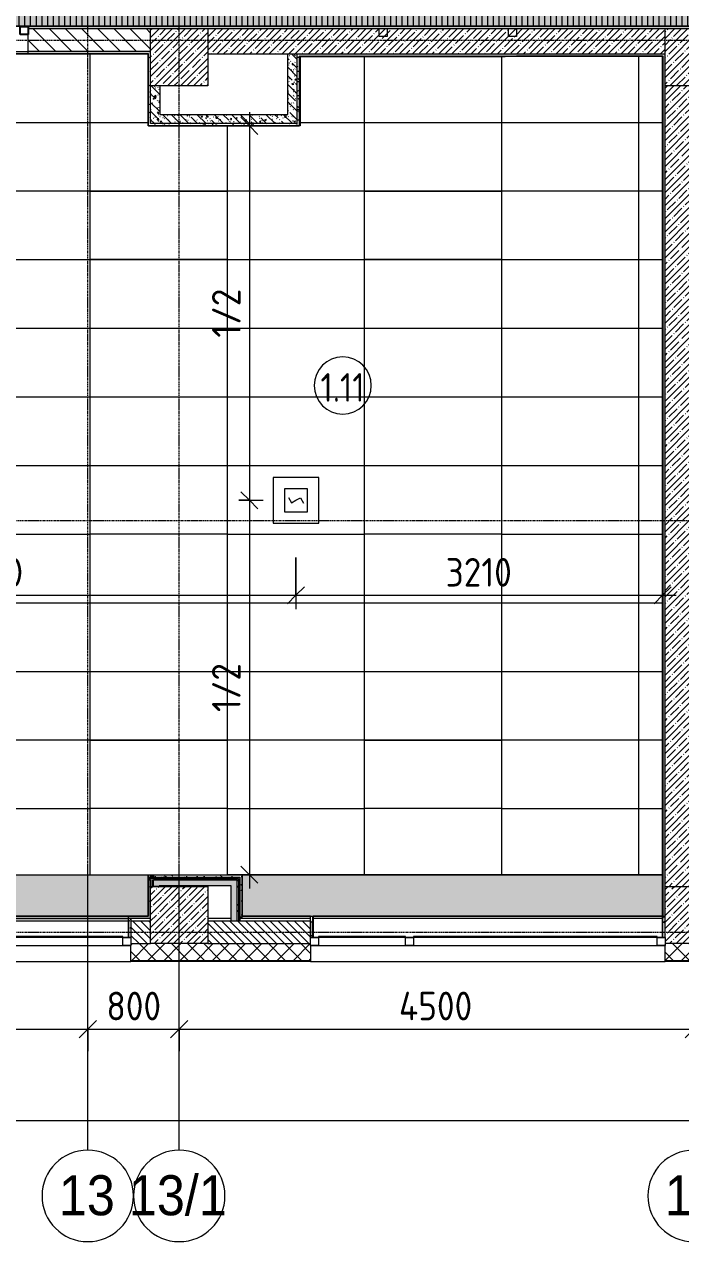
# Model space of a CAD drawing. Header units: millimetres. Extents: x 35928 to 232966, y -8553 to 29000.
# Drawn here: x 41805 to 47547, y -2706 to 7937 of the extents above; entities that cross this region are included whole.
import ezdxf

# ---------------------------------------------------------------- set-up
doc = ezdxf.new("R2010")
doc.units = ezdxf.units.MM
doc.linetypes.add('Осевая', pattern=[31.75, 6.35, -4.7625, 15.875, -4.7625])
for name, color, linetype, lineweight in [('A-ANNO-DIMS', 7, 'Continuous', 9), ('A-ANNO-DIMS-100', 7, 'Continuous', 9), ('A-ANNO-NOTE', 7, 'Continuous', 9), ('A-AREA-IDEN', 7, 'Continuous', 9), ('A-CLNG-PATT', 7, 'Continuous', 9), ('A-GLAZ', 7, 'Continuous', 9), ('A-GLAZ-1', 7, 'Continuous', 13), ('A-GLAZ-CWMG', 7, 'Continuous', 9), ('A-GLAZ-CWMG-1', 7, 'Continuous', 25), ('A-WALL', 7, 'Continuous', 9), ('I-WALL', 7, 'Continuous', 9), ('Q-SPCQ', 7, 'Continuous', 9), ('S-COLS', 7, 'Continuous', 9), ('Оси', 7, 'Continuous', 9), ('Оси-1', 7, 'Continuous', 20), ('Оси-2', 7, 'Осевая', 9)]:
    doc.layers.add(name, color=color, linetype=linetype, lineweight=lineweight)
for name, color, linetype, lineweight, true_color in [('A-CLNG-1', 7, 'Continuous', 9, 0xeaeaea), ('A-WALL-1', 7, 'Continuous', 9, 0x3c3c3c), ('A-WALL-2', 7, 'Continuous', 9, 0x535353), ('A-WALL-FNSH-1', 7, 'Continuous', 9, 0x3c3c3c), ('I-WALL-1', 7, 'Continuous', 9, 0x535353), ('Q-SPCQ-4', 1, 'Continuous', 9, 0xff0000), ('S-COLS-1', 9, 'Continuous', 9, 0x808080), ('S-COLS-2', 7, 'Continuous', 9, 0x3c3c3c)]:
    doc.layers.add(name, color=color, linetype=linetype, lineweight=lineweight, true_color=true_color)
doc.layers.add('A-CLNG-PATT-1', color=7, linetype='Continuous', lineweight=9, transparency=1)
doc.styles.add('Arial', font='arial.ttf', dxfattribs={"width": 0.9, "height": 350})
doc.styles.add('GOST Common', font='GOST_Common.ttf', dxfattribs={"width": 0.9, "height": 250})
doc.styles.add('ISOCPEUR', font='isocpeur.ttf', dxfattribs={"width": 0.9, "height": 250})
doc.dimstyles.new('ISO-2_5_0_9К_БОЛЬШОЙ', dxfattribs={"dimscale": 304.8, "dimtxt": 248.995294, "dimasz": 0.492126, "dimexe": 0.393701, "dimexo": 0.984252, "dimgap": 0, "dimtad": 1, "dimdec": 0, "dimrnd": 10, "dimzin": 0, "dimdsep": 46, "dimtxsty": 'ISOCPEUR', "dimblk1": 'OBLIQUE', "dimblk2": 'OBLIQUE', "dimsah": 1, "dimcen": 0.09, "dimdle": 0.393701, "dimazin": 0, "dimtfac": 1, "dimtdec": 4, "dimtix": 1, "dimtmove": 0, "dimatfit": 3, "dimfxl": 1, "dimtvp": 1, "dimtolj": 1, "dimtzin": 0, "dimarcsym": 2})
pattern_1 = [(45, (0, 0), (-57.02463, 57.02463), []), (45, (57.025, 0), (-57.02463, 57.02463), [100.806, -20.161, 3.353, -16.808])]
pattern_2 = [(135, (0, 0), (-75.43415, -75.43415), [106.68, -17.78, 3.556, -17.78]), (135, (0, 75.39), (-75.43415, -75.43415), []), (50, (0, 0), (127.52922, -11.15758), [13.335, -146.685]), (355, (0, 0), (-24.66966, 133.74002), [10.668, -117.348]), (100.451, (10.63, -0.93), (102.85973, 122.58178), [11.333, -124.663]), (46.184, (0, 35.56), (189.75516, -29.43036), [20.002, -220.027]), (96.636, (15.81, 33.1), (166.1822, 173.1996), [17, -186.995]), (351.184, (0, 35.56), (166.1839, 173.1976), [16.002, -176.022]), (21, (17.78, 26.67), (106.13027, -71.58603), [13.335, -146.685]), (326, (17.78, 26.67), (43.26188, 128.93175), [10.668, -117.348]), (71.451, (26.62, 20.7), (149.39198, 57.34505), [11.333, -124.663]), (37.5, (0, 0), (2.16223, 59.188357), [3.353, -112.573, 3.353, -115.773, -117.792]), (37.5, (0, 0), (2.16223, 59.188357), [-235.052, 3.353, -114.44]), (7.5, (0, 0), (46.77386, 70.12615), [3.353, -64.567, 3.353, -109.906, -44.894]), (7.5, (0, 0), (46.77386, 70.12615), [-181.178, 3.353, -41.542]), (327.5, (-39.65, 0), (94.91367, -4.010093), [3.353, -41.097, 3.353, -135.331, -184.023]), (327.5, (-39.65, 0), (94.91367, -4.010093), [-183.134, 3.353, -180.67]), (317.5, (-57.43, 0), (103.69057, 17.79882), [3.353, -54.432, 3.353, -88.748, -130.683]), (317.5, (-57.43, 0), (103.69057, 17.79882), [-149.885, 3.353, -127.33])]
pattern_3 = [(0, (0, 0), (121.92, 30.48), [10.058, -81.382, 10.058, -81.382, -487.68]), (0, (0, 0), (121.92, 30.48), [-182.88, 10.058, -172.822, 10.058, -81.382, -213.36]), (0, (0, 0), (121.92, 30.48), [-457.2, 10.058, -50.902, 10.058, -142.342]), (120, (45.72, 15.24), (-87.356454, 90.345817), [10.058, -81.382, 10.058, -81.382, -487.68]), (120, (45.72, 15.24), (-87.356454, 90.345817), [-182.88, 10.058, -172.822, 10.058, -81.382, -213.36]), (120, (45.72, 15.24), (-87.356454, 90.345817), [-457.2, 10.058, -50.902, 10.058, -142.342]), (240, (60.96, 76.2), (-34.563546, -120.825817), [10.058, -81.382, 10.058, -81.382, -487.68]), (240, (60.96, 76.2), (-34.563546, -120.825817), [-182.88, 10.058, -172.822, 10.058, -81.382, -213.36]), (240, (60.96, 76.2), (-34.563546, -120.825817), [-457.2, 10.058, -50.902, 10.058, -142.342])]
pattern_4 = [(45, (0, 0), (-106.066, 106.066), []), (135, (0, 0), (-106.066, -106.066), [])]

# ---------------------------------------------------------------- blocks, each defined once
blk = doc.blocks.new('BSC_Колонна _Прямоугольная - 500х500-V1-Сводный план потолков 1 этажа в осях 12-23')
at = {"layer": 'S-COLS-1'}
h = blk.add_hatch(dxfattribs=at)
h.set_pattern_fill('FP_3', color=256, style=0, pattern_type=2)
h.set_pattern_definition([(45, (-43160, -7650), (-57.02463, 57.02463), []), (45, (-43102.975, -7650), (-57.02463, 57.02463), [100.806, -20.161, 3.353, -16.808])])
h.paths.add_polyline_path([(-250, -250), (250, -250), (250, 250), (-250, 250)])
at = {"layer": 'S-COLS-2'}
for p, q in [((-250, 250), (250, 250)), ((-250, -250), (-250, 250)), ((250, 250), (250, -250)), ((250, -250), (-250, -250))]:
    blk.add_line(p, q, dxfattribs=at)
blk = doc.blocks.new('BSC_Колонна _Прямоугольная - 500х500-V2-Сводный план потолков 1 этажа в осях 12-23')
at = {"layer": 'S-COLS-1'}
h = blk.add_hatch(dxfattribs=at)
h.set_pattern_fill('FP_4', color=256, style=0, pattern_type=2)
h.set_pattern_definition([(45, (-47660, -7650), (-57.02463, 57.02463), []), (45, (-47602.975, -7650), (-57.02463, 57.02463), [100.806, -20.161, 3.353, -16.808])])
h.paths.add_polyline_path([(-250, -250), (250, -250), (250, 250), (-250, 250)])
at = {"layer": 'S-COLS-2'}
for p, q in [((-250, 250), (250, 250)), ((-250, -250), (-250, 250)), ((250, 250), (250, -250)), ((250, -250), (-250, -250))]:
    blk.add_line(p, q, dxfattribs=at)
blk = doc.blocks.new('BSC_Колонна _Прямоугольная - 500х500-V6-Сводный план потолков 1 этажа в осях 12-23')
at = {"layer": 'S-COLS-1'}
h = blk.add_hatch(dxfattribs=at)
h.set_pattern_fill('FP_8', color=256, style=0, pattern_type=2)
h.set_pattern_definition([(45, (-43160, -150), (-57.02463, 57.02463), []), (45, (-43102.975, -150), (-57.02463, 57.02463), [100.806, -20.161, 3.353, -16.808])])
h.paths.add_polyline_path([(-250, -250), (250, -250), (250, 250), (-250, 250), (-250, 98)])
at = {"layer": 'S-COLS-2'}
for p, q in [((-250, 250), (250, 250)), ((-250, -250), (-250, 250)), ((250, 250), (250, -250)), ((250, -250), (-250, -250))]:
    blk.add_line(p, q, dxfattribs=at)
blk = doc.blocks.new('BSC_Колонна _Прямоугольная - 500х500-V7-Сводный план потолков 1 этажа в осях 12-23')
at = {"layer": 'S-COLS-1'}
h = blk.add_hatch(dxfattribs=at)
h.set_pattern_fill('FP_9', color=256, style=0, pattern_type=2)
h.set_pattern_definition([(45, (-47660, -150), (-57.02463, 57.02463), []), (45, (-47602.975, -150), (-57.02463, 57.02463), [100.806, -20.161, 3.353, -16.808])])
h.paths.add_polyline_path([(-250, -250), (250, -250), (250, 250), (-250, 250), (-250, -198)])
at = {"layer": 'S-COLS-2'}
for p, q in [((-250, 250), (250, 250)), ((-250, -198), (-250, 250)), ((250, 250), (250, -250)), ((250, -250), (-250, -250))]:
    blk.add_line(p, q, dxfattribs=at)
blk = doc.blocks.new('120_Окно_СКБ_2Ст - 120_Окно_СКБ_2Ст 3100х2500 _мал_створка слева_-22446080-Сводный план потолков 1 этажа в осях 12-23')
at = {"layer": 'A-GLAZ'}
for p, q in [((1550, -57), (-1550, -57)), ((-1550, -127), (1550, -127))]:
    blk.add_line(p, q, dxfattribs=at)
at = {"layer": 'A-GLAZ-1'}
for p, q in [((-1550, -127), (-1550, -57)), ((-1550, -57), (-1480, -57)), ((-1480, -57), (-1480, -127)), ((650, -127), (650, -57)), ((650, -57), (720, -57)), ((720, -57), (720, -127)), ((1480, -127), (1480, -57)), ((1480, -57), (1550, -57)), ((1550, -57), (1550, -127)), ((-1480, -127), (-1550, -127)), ((-1480, -127), (-1480, -137)), ((-1480, -137), (650, -137)), ((-1430, -137), (-1430, -127)), ((600, -137), (600, -127)), ((720, -127), (650, -127)), ((650, -137), (650, -127)), ((720, -127), (720, -137)), ((720, -137), (1480, -137)), ((770, -137), (770, -127)), ((1430, -137), (1430, -127)), ((1550, -127), (1480, -127)), ((1480, -137), (1480, -127))]:
    blk.add_line(p, q, dxfattribs=at)
blk = doc.blocks.new('120_Окно_СКБ_2Ст - 120_Окно_СКБ_2Ст 2100х2500 _мал створка справа_-22445857-Сводный план потолков 1 этажа в осях 12-23')
at = {"layer": 'A-GLAZ'}
for p, q in [((1050, -57), (-1050, -57)), ((-1050, -127), (1050, -127))]:
    blk.add_line(p, q, dxfattribs=at)
at = {"layer": 'A-GLAZ-1'}
for p, q in [((-1050, -127), (-1050, -57)), ((-1050, -57), (-980, -57)), ((-980, -57), (-980, -127)), ((150, -127), (150, -57)), ((150, -57), (220, -57)), ((220, -57), (220, -127)), ((980, -127), (980, -57)), ((980, -57), (1050, -57)), ((1050, -57), (1050, -127)), ((-980, -127), (-1050, -127)), ((-980, -127), (-980, -137)), ((-980, -137), (150, -137)), ((-930, -137), (-930, -127)), ((100, -137), (100, -127)), ((220, -127), (150, -127)), ((150, -137), (150, -127)), ((220, -127), (220, -137)), ((220, -137), (980, -137)), ((270, -137), (270, -127)), ((930, -137), (930, -127)), ((1050, -127), (980, -127)), ((980, -137), (980, -127))]:
    blk.add_line(p, q, dxfattribs=at)
blk = doc.blocks.new('Извещатель потолочный - Монтируемые на перекрытии-30356282-Сводный план потолков 1 этажа в осях 12-23')
at = {"layer": 'Q-SPCQ'}
for p, q in [((-300, 300), (-300, -100)), ((100, 300), (-300, 300)), ((100, -100), (100, 300)), ((0, 200), (-200, 200)), ((-200, 200), (-200, 0)), ((-122, 139), (-75, 166)), ((-100, 100), (-122, 139)), ((0, 0), (0, 200)), ((-200, 0), (0, 0)), ((-125, 34), (-78, 61)), ((-78, 61), (-100, 100)), ((-300, -100), (100, -100))]:
    blk.add_line(p, q, dxfattribs=at)
blk = doc.blocks.new('Прямоугольный импост - 50 x 70 мм-31700031-Сводный план потолков 1 этажа в осях 12-23')
at = {"layer": 'A-GLAZ-CWMG-1'}
for p, q in [((0, 35), (-70, 35)), ((-70, 35), (-70, -35)), ((0, -35), (0, 35)), ((-70, -35), (0, -35))]:
    blk.add_line(p, q, dxfattribs=at)
blk = doc.blocks.new('120_Окно_СКБ_1Ст - 120_Окно_СКБ_1Ст 400х1200 EI30-24228621-Сводный план потолков 1 этажа в осях 12-23')
at = {"layer": 'A-GLAZ-1'}
for p, q in [((-600, 40), (-600, 110)), ((-600, 110), (-530, 110)), ((-530, 110), (-530, 40)), ((530, 40), (530, 110)), ((530, 110), (600, 110)), ((600, 110), (600, 40)), ((-530, 40), (-600, 40)), ((600, 40), (530, 40))]:
    blk.add_line(p, q, dxfattribs=at)
blk = doc.blocks.new('Ось сетки - D8-29747960-Сводный план потолков 1 этажа в осях 12-23')
at = {"layer": 'Оси-1'}
for start, end in [(360, 180), (180, 360)]:
    blk.add_arc((0, 0), 4, start, end, dxfattribs=at)
blk = doc.blocks.new('DIMBLOCK2-Сводный план потолков 1 этажа в осях 12-23')
at = {"layer": 'A-ANNO-DIMS-100'}
for p, q in [((38760, -1042), (38760, -728)), ((42360, -1042), (42360, -728)), ((38760, -848), (42360, -848)), ((38760, -848), (38760, -1042)), ((42360, -848), (42360, -1042))]:
    blk.add_line(p, q, dxfattribs=at)
at = {"layer": 'A-ANNO-DIMS-100', "lineweight": 20}
for p, q in [((38760, -848), (38685, -923)), ((38760, -848), (38835, -773)), ((42360, -848), (42285, -923)), ((42360, -848), (42435, -773))]:
    blk.add_line(p, q, dxfattribs=at)
at = {"layer": 'A-ANNO-DIMS-100', "color": 0, "insert": (40244, -521), "char_height": 250, "width": 758.48, "attachment_point": 1, "line_spacing_factor": 1.149209, "style": 'ISOCPEUR'}
blk.add_mtext('3600', dxfattribs=at)
blk = doc.blocks.new('_Oblique')
at = {"color": 0, "linetype": 'ByBlock', "lineweight": -2}
blk.add_line((-0.5, -0.5), (0.5, 0.5), dxfattribs=at)
blk = doc.blocks.new('DIMBLOCK3-Сводный план потолков 1 этажа в осях 12-23')
at = {"layer": 'A-ANNO-DIMS-100'}
for p, q in [((42360, -1042), (42360, -728)), ((43160, -1042), (43160, -728)), ((42360, -848), (43160, -848)), ((42360, -848), (42360, -1042)), ((43160, -848), (43160, -1042))]:
    blk.add_line(p, q, dxfattribs=at)
at = {"layer": 'A-ANNO-DIMS-100', "lineweight": 20}
for p, q in [((42360, -848), (42285, -923)), ((42360, -848), (42435, -773)), ((43160, -848), (43085, -923)), ((43160, -848), (43235, -773))]:
    blk.add_line(p, q, dxfattribs=at)
at = {"layer": 'A-ANNO-DIMS-100', "color": 0, "insert": (42523, -521), "char_height": 250, "width": 568.86, "attachment_point": 1, "line_spacing_factor": 1.149209, "style": 'ISOCPEUR'}
blk.add_mtext('800', dxfattribs=at)
blk = doc.blocks.new('DIMBLOCK4-Сводный план потолков 1 этажа в осях 12-23')
at = {"layer": 'A-ANNO-DIMS-100'}
for p, q in [((43160, -1042), (43160, -728)), ((47660, -1042), (47660, -728)), ((43160, -848), (47660, -848)), ((43160, -848), (43160, -1042)), ((47660, -848), (47660, -1042))]:
    blk.add_line(p, q, dxfattribs=at)
at = {"layer": 'A-ANNO-DIMS-100', "lineweight": 20}
for p, q in [((43160, -848), (43085, -923)), ((43160, -848), (43235, -773)), ((47660, -848), (47585, -923)), ((47660, -848), (47735, -773))]:
    blk.add_line(p, q, dxfattribs=at)
at = {"layer": 'A-ANNO-DIMS-100', "color": 0, "insert": (45082, -521), "char_height": 250, "width": 787.21, "attachment_point": 1, "line_spacing_factor": 1.149209, "style": 'ISOCPEUR'}
blk.add_mtext('4500', dxfattribs=at)
blk = doc.blocks.new('DIMBLOCK31-Сводный план потолков 1 этажа в осях 12-23')
at = {"layer": 'A-ANNO-DIMS-100'}
for p, q in [((38310, -1842), (38310, -1528)), ((84560, -1842), (84560, -1528)), ((38190, -1648), (84680, -1648)), ((38310, -1648), (38310, -1842)), ((84560, -1648), (84560, -1842))]:
    blk.add_line(p, q, dxfattribs=at)
at = {"layer": 'A-ANNO-DIMS-100', "lineweight": 20}
for p, q in [((38310, -1648), (38385, -1573)), ((84560, -1648), (84635, -1573)), ((38310, -1648), (38235, -1723)), ((84560, -1648), (84485, -1723))]:
    blk.add_line(p, q, dxfattribs=at)
at = {"layer": 'A-ANNO-DIMS-100', "color": 0, "insert": (61028, -1321), "char_height": 250, "width": 976.83, "attachment_point": 1, "line_spacing_factor": 1.149209, "style": 'ISOCPEUR'}
blk.add_mtext('46250', dxfattribs=at)
blk = doc.blocks.new('Марка_Помещения - Номер-25198446-Сводный план потолков 1 этажа в осях 12-23')
at = {"layer": 'A-AREA-IDEN'}
for start, end in [(360, 180), (180, 360)]:
    blk.add_arc((0, 0), 2.5, start, end, dxfattribs=at)
blk = doc.blocks.new('DIMBLOCK70-Сводный план потолков 1 этажа в осях 12-23')
at = {"layer": 'A-ANNO-DIMS-100'}
for p, q in [((44181, 3276), (44181, 2825)), ((44181, 2945), (44181, 3276)), ((38781, 2751), (38781, 3065)), ((38661, 2945), (44181, 2945)), ((38781, 2945), (38781, 2751))]:
    blk.add_line(p, q, dxfattribs=at)
at = {"layer": 'A-ANNO-DIMS-100', "lineweight": 20}
for p, q in [((38781, 2945), (38856, 3020)), ((44181, 2945), (44256, 3020)), ((38781, 2945), (38706, 2870)), ((44181, 2945), (44106, 2870))]:
    blk.add_line(p, q, dxfattribs=at)
at = {"layer": 'A-ANNO-DIMS-100', "color": 0, "insert": (41153, 3271), "char_height": 250, "width": 787.21, "attachment_point": 1, "line_spacing_factor": 1.149209, "style": 'ISOCPEUR'}
blk.add_mtext('5400', dxfattribs=at)
blk = doc.blocks.new('DIMBLOCK71-Сводный план потолков 1 этажа в осях 12-23')
at = {"layer": 'A-ANNO-DIMS-100'}
for p, q in [((44181, 3276), (44181, 2825)), ((44181, 2945), (44181, 3276)), ((47389, 2751), (47389, 3065)), ((44181, 2945), (47509, 2945)), ((47389, 2945), (47389, 2751))]:
    blk.add_line(p, q, dxfattribs=at)
at = {"layer": 'A-ANNO-DIMS-100', "lineweight": 20}
for p, q in [((44181, 2945), (44256, 3020)), ((47389, 2945), (47464, 3020)), ((44181, 2945), (44106, 2870)), ((47389, 2945), (47314, 2870))]:
    blk.add_line(p, q, dxfattribs=at)
at = {"layer": 'A-ANNO-DIMS-100', "color": 0, "insert": (45491, 3271), "char_height": 250, "width": 706.76, "attachment_point": 1, "line_spacing_factor": 1.149209, "style": 'ISOCPEUR'}
blk.add_mtext('3210', dxfattribs=at)
blk = doc.blocks.new('DIMBLOCK72-Сводный план потолков 1 этажа в осях 12-23')
at = {"layer": 'A-ANNO-DIMS-100'}
for p, q in [((43774, 7170), (43774, 3776)), ((43580, 7050), (43894, 7050)), ((43774, 7050), (43580, 7050)), ((43681, 3776), (43894, 3776)), ((43774, 3776), (43681, 3776))]:
    blk.add_line(p, q, dxfattribs=at)
at = {"layer": 'A-ANNO-DIMS-100', "lineweight": 20}
for p, q in [((43774, 7050), (43699, 7125)), ((43774, 7050), (43849, 6975)), ((43774, 3776), (43699, 3851)), ((43774, 3776), (43849, 3701))]:
    blk.add_line(p, q, dxfattribs=at)
at = {"layer": 'A-ANNO-DIMS-100', "color": 0, "insert": (43447, 5198), "char_height": 250, "width": 517.14, "attachment_point": 1, "rotation": 90, "line_spacing_factor": 1.149209, "style": 'ISOCPEUR'}
blk.add_mtext('1/2', dxfattribs=at)
blk = doc.blocks.new('DIMBLOCK73-Сводный план потолков 1 этажа в осях 12-23')
at = {"layer": 'A-ANNO-DIMS-100', "lineweight": 20}
for p, q in [((43774, 3776), (43699, 3851)), ((43774, 3776), (43849, 3701)), ((43774, 502), (43699, 577)), ((43774, 502), (43849, 427))]:
    blk.add_line(p, q, dxfattribs=at)
at = {"layer": 'A-ANNO-DIMS-100'}
for p, q in [((43681, 3776), (43894, 3776)), ((43774, 3776), (43681, 3776)), ((43774, 3776), (43774, 382)), ((43580, 502), (43894, 502)), ((43774, 502), (43580, 502))]:
    blk.add_line(p, q, dxfattribs=at)
at = {"layer": 'A-ANNO-DIMS-100', "color": 0, "insert": (43447, 1924), "char_height": 250, "width": 517.14, "attachment_point": 1, "rotation": 90, "line_spacing_factor": 1.149209, "style": 'ISOCPEUR'}
blk.add_mtext('1/2', dxfattribs=at)

msp = doc.modelspace()

# ---------------------------------------------------------------- hatches: boundary and pattern name
at = {"layer": 'A-CLNG-PATT'}
h = msp.add_hatch(dxfattribs=at)
h.set_pattern_fill('FP_68', color=256, style=0, pattern_type=2)
h.set_pattern_definition([(90, (54560, 11273.553), (50, -3e-15), [])])
h.paths.add_polyline_path([(75365.9, 7921), (75459, 7921), (75459, 10879), (61939, 10879), (61939, 11349), (61381, 11349), (61381, 10879), (51689, 10879), (51689, 11679), (45931, 11679), (45931, 10879), (42401, 10879), (42401, 10209), (38761, 10209), (38761, 7921), (68010, 7921), (68010, 7941), (68110, 7941), (68110, 7921), (68760, 7921), (68760, 7941), (68860, 7941), (68860, 7921), (74639.6, 7921)])
h.paths.add_polyline_path([(57610, 9400), (57615.8, 9447.9), (57632.9, 9492.9), (57660.3, 9532.6), (57696.4, 9564.6), (57739.1, 9587), (57785.9, 9598.5), (57834.1, 9598.5), (57880.9, 9587), (57923.6, 9564.6), (57959.7, 9532.6), (57987.1, 9492.9), (58004.2, 9447.9), (58010, 9400), (58004.2, 9352.1), (57987.1, 9307.1), (57959.7, 9267.4), (57923.6, 9235.4), (57880.9, 9213), (57834.1, 9201.5), (57785.9, 9201.5), (57739.1, 9213), (57696.4, 9235.4), (57660.3, 9267.4), (57632.9, 9307.1), (57615.8, 9352.1), (57613.6, 9370.1)])
h.paths.add_polyline_path([(57434.1, 9201.5), (57385.9, 9201.5), (57339.1, 9213), (57296.4, 9235.4), (57260.3, 9267.4), (57232.9, 9307.1), (57215.8, 9352.1), (57210, 9400), (57215.8, 9447.9), (57232.9, 9492.9), (57260.3, 9532.6), (57296.4, 9564.6), (57339.1, 9587), (57385.9, 9598.5), (57434.1, 9598.5), (57480.9, 9587), (57523.6, 9564.6), (57559.7, 9532.6), (57587.1, 9492.9), (57604.2, 9447.9), (57610, 9400), (57604.2, 9352.1), (57587.1, 9307.1), (57559.7, 9267.4), (57523.6, 9235.4), (57480.9, 9213)])
h = msp.add_hatch(dxfattribs=at)
h.set_pattern_fill('FP_67', color=256, style=0, pattern_type=2)
h.set_pattern_definition([(180, (39981, 8879.5), (-7e-14, -600), []), (270, (39981, 8879.5), (1200, 7e-14), [])])
h.paths.add_polyline_path([(47389, 501), (47389, 7659), (46011, 7659), (46011, 7652), (44218, 7652), (44218, 7050), (42889, 7049), (42889, 7679), (39061, 7679), (39061, 7379), (38781, 7379), (38781, 800), (39060, 800), (39060, 501), (47041.6, 501)])
h.paths.add_polyline_path([(44780.5, 1079.8), (44780.5, 1679.8), (45980.5, 1679.8), (45980.5, 1079.8)])
h.paths.add_polyline_path([(42380.5, 1079.8), (42380.5, 1679.8), (43580.5, 1679.8), (43580.5, 1079.8)])
h.paths.add_polyline_path([(41180.5, 1079.8), (39980.5, 1079.8), (39980.5, 1679.8), (41180.5, 1679.8)])
h.paths.add_polyline_path([(44780.5, 3479.8), (44780.5, 4079.8), (45980.5, 4079.8), (45980.5, 3479.8)])
h.paths.add_polyline_path([(43580.5, 3479.8), (42380.5, 3479.8), (42380.5, 4079.8), (43580.5, 4079.8)])
h.paths.add_polyline_path([(41180.5, 3479.8), (39980.5, 3479.8), (39980.5, 4079.8), (41180.5, 4079.8)])
h.paths.add_polyline_path([(44780.5, 5879.8), (44780.5, 6479.8), (45980.5, 6479.8), (45980.5, 5879.8)])
h.paths.add_polyline_path([(43580.5, 5879.8), (42380.5, 5879.8), (42380.5, 6479.8), (43580.5, 6479.8), (43580.5, 6284.1)])
h.paths.add_polyline_path([(39980.5, 5879.8), (39980.5, 6479.8), (41180.5, 6479.8), (41180.5, 5879.8)])
at = {"layer": 'A-CLNG-PATT-1'}
h = msp.add_hatch(color=256, dxfattribs=at)
h.paths.add_polyline_path([(75365.9, 7921), (75459, 7921), (75459, 10879), (61939, 10879), (61939, 11349), (61381, 11349), (61381, 10879), (51689, 10879), (51689, 11679), (45931, 11679), (45931, 10879), (42401, 10879), (42401, 10209), (38761, 10209), (38761, 7921), (68010, 7921), (68010, 7941), (68110, 7941), (68110, 7921), (68760, 7921), (68760, 7941), (68860, 7941), (68860, 7921), (74639.6, 7921)])
h.paths.add_polyline_path([(57610, 9400), (57615.8, 9447.9), (57632.9, 9492.9), (57660.3, 9532.6), (57696.4, 9564.6), (57739.1, 9587), (57785.9, 9598.5), (57834.1, 9598.5), (57880.9, 9587), (57923.6, 9564.6), (57959.7, 9532.6), (57987.1, 9492.9), (58004.2, 9447.9), (58010, 9400), (58004.2, 9352.1), (57987.1, 9307.1), (57959.7, 9267.4), (57923.6, 9235.4), (57880.9, 9213), (57834.1, 9201.5), (57785.9, 9201.5), (57739.1, 9213), (57696.4, 9235.4), (57660.3, 9267.4), (57632.9, 9307.1), (57615.8, 9352.1), (57613.6, 9370.1)])
h.paths.add_polyline_path([(57434.1, 9201.5), (57385.9, 9201.5), (57339.1, 9213), (57296.4, 9235.4), (57260.3, 9267.4), (57232.9, 9307.1), (57215.8, 9352.1), (57210, 9400), (57215.8, 9447.9), (57232.9, 9492.9), (57260.3, 9532.6), (57296.4, 9564.6), (57339.1, 9587), (57385.9, 9598.5), (57434.1, 9598.5), (57480.9, 9587), (57523.6, 9564.6), (57559.7, 9532.6), (57587.1, 9492.9), (57604.2, 9447.9), (57610, 9400), (57604.2, 9352.1), (57587.1, 9307.1), (57559.7, 9267.4), (57523.6, 9235.4), (57480.9, 9213)])
h = msp.add_hatch(color=256, dxfattribs=at)
h.paths.add_polyline_path([(47041.6, 141), (47389, 141), (47388.5, 502), (43711, 501), (43711, 141), (44136.6, 141)])
h.paths.add_polyline_path([(39061, 141), (42889, 141), (42889, 501), (39061, 501)])
at = {"layer": 'A-WALL'}
h = msp.add_hatch(dxfattribs=at)
h.set_pattern_fill('FP_21', color=256, style=0, pattern_type=2)
h.set_pattern_definition([(135, (0, 0), (-35.35534, -35.35534), [])])
h.paths.add_polyline_path([(43410.3, -100), (44310, -100), (44310, 100), (43410, 100), (43410, -100)])
h.paths.add_polyline_path([(42737.5, -100), (42910, -100), (42910, 100), (42737.5, 100), (42737.5, -48)])
h.paths.add_polyline_path([(39940, -100), (40637.5, -100), (40637.5, 100), (39940, 100), (39940, -48)])
h = msp.add_hatch(dxfattribs=at)
h.set_pattern_fill('FP_17', color=256, style=0, pattern_type=2)
h.set_pattern_definition([(45, (0, 0), (-70.71068, 70.71068), []), (135, (0, 0), (-70.71068, -70.71068), [])])
h.paths.add_polyline_path([(75700, -250), (75700, -100), (73980, -100), (73980, -250), (74639.6, -250)])
h.paths.add_polyline_path([(71560, -250), (72280, -250), (72280, -100), (71560, -100), (71560, -216.4)])
h.paths.add_polyline_path([(70660, -250), (70660, -100), (67060, -100), (67060, -250), (70282, -250)])
h.paths.add_polyline_path([(66160, -250), (66160, -100), (65160, -100), (65160, -250), (65924.5, -250)])
h.paths.add_polyline_path([(64260, -250), (64260, -100), (63710, -100), (63710, -250)])
h.paths.add_polyline_path([(61610, -250), (61610, -100), (60910, -100), (60910, -250), (61566.9, -250)])
h.paths.add_polyline_path([(60010, -250), (60010, -100), (59260, -100), (59260, -250)])
h.paths.add_polyline_path([(57160, -250), (57160, -100), (56410, -100), (56410, -250)])
h.paths.add_polyline_path([(52851.7, -250), (53310, -250), (53310, -100), (51871.5, -100), (51871.5, -250)])
h.paths.add_polyline_path([(49771.5, -250), (49771.5, -100), (49060, -100), (49060, -250)])
h.paths.add_polyline_path([(47410, -250), (48160, -250), (48160, -100), (47410, -100), (47410, -216.4)])
h.paths.add_polyline_path([(44136.6, -250), (44310, -250), (44310, -100), (42737.5, -100), (42737.5, -250)])
h.paths.add_polyline_path([(39940, -250), (40637.5, -250), (40637.5, -100), (39940, -100), (39940, -118)])
h.paths.add_polyline_path([(39040, -250), (39040, -100), (38667.7, -100), (38667.7, -250)])
at = {"layer": 'I-WALL'}
h = msp.add_hatch(dxfattribs=at)
h.set_pattern_fill('FP_58', color=256, style=0, pattern_type=2)
h.set_pattern_definition(pattern_3)
h.paths.add_polyline_path([(75460, 7900), (75459, 7920), (73730, 7920), (73730, 7900), (75365.9, 7900)])
h.paths.add_polyline_path([(72280, 7900), (72280, 7920), (71660, 7920), (71660, 7900), (71734.6, 7900)])
h.paths.add_polyline_path([(70710, 7900), (70710, 7920), (69360, 7920), (69360, 7900), (70282, 7900)])
h.paths.add_polyline_path([(68260, 7900), (68260, 7920), (66860, 7920), (66860, 7900), (67377, 7900)])
h.paths.add_polyline_path([(65910, 7900), (65910, 7920), (60610, 7920), (60610, 7900), (65410, 7900)])
h.paths.add_polyline_path([(58110, 7900), (58110, 7920), (50710, 7920), (50710, 7900), (57209.3, 7900)])
h.paths.add_polyline_path([(48210, 7900), (48210, 7920), (41840, 7920), (41840, 7900), (47910, 7900)])
h.paths.add_polyline_path([(39052.7, 7900), (39340, 7900), (39340, 7920), (38760, 7920), (38760, 7900), (39040, 7900)])
h = msp.add_hatch(dxfattribs=at)
h.set_pattern_fill('FP_20', color=256, style=0, pattern_type=2)
h.set_pattern_definition([(135, (0, 0), (-70.71068, -70.71068), [])])
h.paths.add_polyline_path([(42684, 7700), (42910, 7700), (42910, 7900), (41840, 7900), (41840, 7700)])
h.paths.add_polyline_path([(39340, 7700), (39340, 7900), (39040, 7900), (39040, 7700), (39052.7, 7700)])
h = msp.add_hatch(dxfattribs=at)
h.set_pattern_fill('FP_1', color=256, style=0, pattern_type=2)
h.set_pattern_definition(pattern_1)
h.paths.add_polyline_path([(47410, 7680), (47410, 7900), (43410, 7900), (43410, 7680), (47041.6, 7680)])
h = msp.add_hatch(dxfattribs=at)
h.set_pattern_fill('FP_58', color=256, style=0, pattern_type=2)
h.set_pattern_definition(pattern_3)
h.paths.add_polyline_path([(41840, 7680), (42910, 7680), (42910, 7700), (41840, 7700)])
h.paths.add_polyline_path([(39060, 7680), (39340, 7680), (39340, 7700), (39060, 7700)])
h = msp.add_hatch(dxfattribs=at)
h.set_pattern_fill('FP_58', color=256, style=0, pattern_type=2)
h.set_pattern_definition(pattern_3)
h.paths.add_polyline_path([(42890, 7050), (42910, 7050), (42910, 7680), (42890, 7680), (42890, 7400)])
h = msp.add_hatch(dxfattribs=at)
h.set_pattern_fill('FP_22', color=256, style=0, pattern_type=2)
h.set_pattern_definition(pattern_2)
h.paths.add_polyline_path([(44190, 7150), (44190, 7680), (44110, 7680), (44110, 7150), (44136.6, 7150)])
h = msp.add_hatch(dxfattribs=at)
h.set_pattern_fill('FP_58', color=256, style=0, pattern_type=2)
h.set_pattern_definition(pattern_3)
h.paths.add_polyline_path([(44190, 7070), (44210, 7070), (44210, 7680), (44190, 7680)])
h = msp.add_hatch(dxfattribs=at)
h.set_pattern_fill('FP_58', color=256, style=0, pattern_type=2)
h.set_pattern_definition(pattern_3)
h.paths.add_polyline_path([(47390, 7660), (47410, 7660), (47410, 7680), (44210, 7680), (44210, 7660), (47389, 7660)])
h = msp.add_hatch(dxfattribs=at)
h.set_pattern_fill('FP_58', color=256, style=0, pattern_type=2)
h.set_pattern_definition(pattern_3)
h.paths.add_polyline_path([(47390, 130), (47410, 130), (47410, 7660), (47390, 7660), (47390, 141)])
h = msp.add_hatch(dxfattribs=at)
h.set_pattern_fill('FP_22', color=256, style=0, pattern_type=2)
h.set_pattern_definition(pattern_2)
h.paths.add_polyline_path([(42910, 7070), (42990, 7070), (42990, 7400), (42910, 7400)])
h = msp.add_hatch(dxfattribs=at)
h.set_pattern_fill('FP_1', color=256, style=0, pattern_type=2)
h.set_pattern_definition(pattern_1)
h.paths.add_polyline_path([(47410, 400), (47630, 400), (47630, 7400), (47410, 7400), (47410, 712.2)])
h = msp.add_hatch(dxfattribs=at)
h.set_pattern_fill('FP_22', color=256, style=0, pattern_type=2)
h.set_pattern_definition(pattern_2)
h.paths.add_polyline_path([(44136.6, 7070), (44190, 7070), (44190, 7150), (42990, 7150), (42990, 7070)])
h = msp.add_hatch(dxfattribs=at)
h.set_pattern_fill('FP_58', color=256, style=0, pattern_type=2)
h.set_pattern_definition(pattern_3)
h.paths.add_polyline_path([(44210, 7050), (44210, 7070), (42910, 7070), (42910, 7050), (44136.6, 7050)])
h = msp.add_hatch(dxfattribs=at)
h.set_pattern_fill('FP_58', color=256, style=0, pattern_type=2)
h.set_pattern_definition(pattern_3)
h.paths.add_polyline_path([(42890, 481), (42910, 481), (42910, 501), (42890, 501)])
h.paths.add_polyline_path([(43690, 481), (43690, 501), (42935, 501), (42935, 481), (43410.3, 481)])
h = msp.add_hatch(dxfattribs=at)
h.set_pattern_fill('FP_66', color=256, style=0, pattern_type=2)
h.set_pattern_definition(pattern_4)
h.paths.add_polyline_path([(43690, 468.5), (43690, 481), (42890, 481), (42890, 468.5), (43677.5, 468.5)])
h = msp.add_hatch(dxfattribs=at)
h.set_pattern_fill('FP_66', color=256, style=0, pattern_type=2)
h.set_pattern_definition(pattern_4)
h.paths.add_polyline_path([(43410.3, 456), (43677.5, 456), (43677.5, 468.5), (42890, 468.5), (42890, 456), (42935, 456)])
h = msp.add_hatch(dxfattribs=at)
h.set_pattern_fill('FP_58', color=256, style=0, pattern_type=2)
h.set_pattern_definition(pattern_3)
h.paths.add_polyline_path([(42890, 140), (42910, 140), (42910, 456), (42890, 456), (42890, 141)])
h = msp.add_hatch(dxfattribs=at)
h.set_pattern_fill('FP_66', color=256, style=0, pattern_type=2)
h.set_pattern_definition(pattern_4)
h.paths.add_polyline_path([(42922.5, 400), (42922.5, 456), (42910, 456), (42910, 400)])
h.paths.add_polyline_path([(42922.5, 481), (42922.5, 501), (42910, 501), (42910, 481)])
h = msp.add_hatch(dxfattribs=at)
h.set_pattern_fill('FP_66', color=256, style=0, pattern_type=2)
h.set_pattern_definition(pattern_4)
h.paths.add_polyline_path([(42922.5, 400), (42935, 400), (42935, 456), (42922.5, 456), (42922.5, 406)])
h.paths.add_polyline_path([(42935, 481), (42935, 501), (42922.5, 501), (42922.5, 481)])
for points in [[(43665, 406), (43665, 456), (42935, 456), (42935, 406), (43615, 406)], [(42985, 400), (42985, 406), (42935, 406), (42935, 400)], [(43665, 100), (43665, 406), (43615, 406), (43615, 100)]]:
    msp.add_hatch(color=256, dxfattribs=at).paths.add_polyline_path(points)
h = msp.add_hatch(dxfattribs=at)
h.set_pattern_fill('FP_66', color=256, style=0, pattern_type=2)
h.set_pattern_definition(pattern_4)
h.paths.add_polyline_path([(43677.5, 100), (43677.5, 456), (43665, 456), (43665, 100)])
h = msp.add_hatch(dxfattribs=at)
h.set_pattern_fill('FP_66', color=256, style=0, pattern_type=2)
h.set_pattern_definition(pattern_4)
h.paths.add_polyline_path([(43690, 100), (43690, 468.5), (43677.5, 468.5), (43677.5, 100)])
h = msp.add_hatch(dxfattribs=at)
h.set_pattern_fill('FP_58', color=256, style=0, pattern_type=2)
h.set_pattern_definition(pattern_3)
h.paths.add_polyline_path([(43690, 130), (43710, 130), (43710, 501), (43690, 501), (43690, 481)])
h = msp.add_hatch(dxfattribs=at)
h.set_pattern_fill('FP_58', color=256, style=0, pattern_type=2)
h.set_pattern_definition(pattern_3)
h.paths.add_polyline_path([(42910, 120), (42910, 140), (42717.5, 140), (42717.5, 120)])
h.paths.add_polyline_path([(40560, 120), (40560, 140), (39940, 140), (39940, 120)])
h.paths.add_polyline_path([(39052.7, 120), (39061, 120), (39060, 140), (39040, 140), (39040, 120)])
h = msp.add_hatch(dxfattribs=at)
h.set_pattern_fill('FP_58', color=256, style=0, pattern_type=2)
h.set_pattern_definition(pattern_3)
h.paths.add_polyline_path([(42737.5, -48), (42737.5, 120), (42717.5, 120), (42717.5, -48)])
h = msp.add_hatch(dxfattribs=at)
h.set_pattern_fill('FP_58', color=256, style=0, pattern_type=2)
h.set_pattern_definition(pattern_3)
h.paths.add_polyline_path([(44330, -48), (44330, 140), (44310, 140), (44310, -48)])
h = msp.add_hatch(dxfattribs=at)
h.set_pattern_fill('FP_58', color=256, style=0, pattern_type=2)
h.set_pattern_definition(pattern_3)
h.paths.add_polyline_path([(47390, -48), (47410, -48), (47410, 140), (47390, 140)])

# ---------------------------------------------------------------- linework, layer by layer
at = {"layer": 'A-ANNO-NOTE'}
for p, q in [((42380.6, 5879.6), (42380.6, 6479.6)), ((42380.6, 6479.6), (43580.6, 6479.6)), ((43580.6, 6479.6), (43580.6, 5879.6)), ((44780.6, 5879.6), (44780.6, 6479.6)), ((44780.6, 6479.6), (45980.6, 6479.6)), ((45980.6, 6479.6), (45980.6, 5879.6)), ((43580.6, 5879.6), (42380.6, 5879.6)), ((45980.6, 5879.6), (44780.6, 5879.6)), ((42380.6, 3479.6), (42380.6, 4079.6)), ((42380.6, 4079.6), (43580.6, 4079.6)), ((43580.6, 4079.6), (43580.6, 3479.6)), ((44780.6, 3479.6), (44780.6, 4079.6)), ((44780.6, 4079.6), (45980.6, 4079.6)), ((45980.6, 4079.6), (45980.6, 3479.6)), ((43580.6, 3479.6), (42380.6, 3479.6)), ((45980.6, 3479.6), (44780.6, 3479.6)), ((42380.6, 1079.6), (42380.6, 1679.6)), ((42380.6, 1679.6), (43580.6, 1679.6)), ((43580.6, 1679.6), (43580.6, 1079.6)), ((44780.6, 1079.6), (44780.6, 1679.6)), ((44780.6, 1679.6), (45980.6, 1679.6)), ((45980.6, 1679.6), (45980.6, 1079.6)), ((43580.6, 1079.6), (42380.6, 1079.6)), ((45980.6, 1079.6), (44780.6, 1079.6))]:
    msp.add_line(p, q, dxfattribs=at)
at = {"layer": 'A-CLNG-1'}
for p, q in [((38761, 7921), (65280, 7921)), ((42889, 7679), (39061, 7679)), ((47389, 141), (47389, 7659)), ((44211, 7049), (42889, 7049)), ((42380.5, 5879.8), (42380.5, 6479.8)), ((42380.5, 6479.8), (43580.5, 6479.8)), ((43580.5, 6479.8), (43580.5, 5879.8)), ((44780.5, 5879.8), (44780.5, 6479.8)), ((44780.5, 6479.8), (45980.5, 6479.8)), ((45980.5, 6479.8), (45980.5, 5879.8)), ((43580.5, 5879.8), (42380.5, 5879.8)), ((45980.5, 5879.8), (44780.5, 5879.8)), ((42380.5, 3479.8), (42380.5, 4079.8)), ((42380.5, 4079.8), (43580.5, 4079.8)), ((43580.5, 4079.8), (43580.5, 3479.8)), ((44780.5, 3479.8), (44780.5, 4079.8)), ((44780.5, 4079.8), (45980.5, 4079.8)), ((45980.5, 4079.8), (45980.5, 3479.8)), ((43580.5, 3479.8), (42380.5, 3479.8)), ((45980.5, 3479.8), (44780.5, 3479.8)), ((42380.5, 1079.8), (42380.5, 1679.8)), ((42380.5, 1679.8), (43580.5, 1679.8)), ((43580.5, 1679.8), (43580.5, 1079.8)), ((44780.5, 1079.8), (44780.5, 1679.8)), ((44780.5, 1679.8), (45980.5, 1679.8)), ((45980.5, 1679.8), (45980.5, 1079.8)), ((43580.5, 1079.8), (42380.5, 1079.8)), ((45980.5, 1079.8), (44780.5, 1079.8)), ((39060, 501), (42890, 501)), ((43710, 501), (47389, 501)), ((47387.8, 502), (43711, 502)), ((44310, 141), (47389, 141)), ((47389, 140), (44331, 140)), ((44331, 140), (44331, -48)), ((47389, -48), (47389, 140)), ((40657.5, 100), (42717.2, 100)), ((42715.7, -48), (42715.7, 100)), ((42717.2, -48), (42717.2, 100))]:
    msp.add_line(p, q, dxfattribs=at)
at = {"layer": 'A-WALL'}
for p, q in [((42889, 7680), (42889, 7679)), ((42890, 7050), (42890, 7680)), ((46011, 7660), (47390, 7660)), ((46011, 7659), (46011, 7660)), ((47389, 7660), (47389, 7659)), ((47390, 7660), (47390, 130)), ((42890, 481), (43690, 481)), ((42890, 468.5), (43677.5, 468.5)), ((42890, 456), (42910, 456)), ((42890, 434.4), (42890, 140)), ((42910, 501), (42910, 481)), ((42910, 400), (42910, 456)), ((42922.5, 501), (42922.5, 481)), ((42922.5, 400), (42922.5, 456)), ((42935, 501), (42935, 481)), ((42935, 456), (43665, 456)), ((42935, 400), (42935, 456)), ((43665, 456), (43665, 100)), ((43677.5, 468.5), (43677.5, 100)), ((42737.5, -100), (42910, -100)), ((43410.3, -100), (44310, -100)), ((44310, -250), (42737.5, -250)), ((44310, -253), (42737.5, -253)), ((48160, -250), (47410, -250)), ((48160, -253), (47410, -253))]:
    msp.add_line(p, q, dxfattribs=at)
at = {"layer": 'A-WALL-1'}
for p, q in [((41840, 7680), (41840, 7920)), ((41840, 7900), (42910, 7900)), ((43410, 7900), (47410, 7900)), ((42910, 7700), (41840, 7700)), ((42890, 7680), (42889, 7680)), ((43410, 7680), (47410, 7680)), ((44110, 7150), (44110, 7680)), ((44190, 7680), (44190, 7070)), ((44210, 7660), (44210, 7050)), ((42910, 7070), (42910, 7400)), ((42990, 7400), (42990, 7150)), ((47410, 400), (47410, 7400)), ((42990, 7150), (44110, 7150)), ((44190, 7070), (42910, 7070)), ((44218, 7050), (44210, 7050)), ((42890, 501), (43710, 501)), ((43690, 481), (43690, 100)), ((43615, 406), (42985, 406)), ((42985, 406), (42985, 400)), ((43615, 100), (43615, 406)), ((42717.5, 140), (42737.5, 140)), ((42717.5, 120), (42717.5, 140)), ((42910, 120), (42717.5, 120)), ((42717.5, 100), (42717.5, 120)), ((42717.5, 120), (42737.5, 120)), ((42737.5, 120), (42737.5, -48)), ((43710, 130), (43690, 130)), ((43710, 140), (43710, 130)), ((44310, -48), (44310, 140)), ((44310, 140), (44330, 140)), ((44330, 140), (44330, -48)), ((47390, -48), (47390, 140)), ((47390, 140), (47410, 140)), ((47410, 130), (47390, 130)), ((42737.5, 100), (42910, 100)), ((43410.3, 100), (44310, 100)), ((44310, 100), (44310, -48)), ((42737.5, -250), (42737.5, -118)), ((44310, -118), (44310, -250)), ((47410, -250), (47410, -118))]:
    msp.add_line(p, q, dxfattribs=at)
at = {"layer": 'A-WALL-2'}
for p, q in [((40637.5, -258), (42737.5, -258)), ((44310, -258), (47410, -258))]:
    msp.add_line(p, q, dxfattribs=at)
at = {"layer": 'A-WALL-FNSH-1'}
for p, q in [((65910, 7920), (39340, 7920)), ((41840, 7680), (42889, 7680)), ((41840, 7679), (41840, 7680)), ((42889, 7049), (42889, 7679)), ((44210, 7660), (46011, 7660)), ((44218, 7652), (44218, 7049)), ((46011, 7652), (44218, 7652)), ((46011, 7659), (46011, 7652)), ((47389, 7659), (46110, 7659)), ((42890, 7050), (44210, 7050)), ((44218, 7049), (44211, 7049)), ((42889, 141), (42889, 502)), ((42889, 502), (43711, 502)), ((42890, 501), (42890, 434.4)), ((43710, 140), (43710, 501)), ((43711, 502), (43711, 141)), ((42737.5, 140), (42737.5, 141)), ((42737.5, 141), (42889, 141)), ((42890, 140), (42737.5, 140)), ((44310, 140), (43710, 140)), ((43711, 141), (44310, 141)), ((44310, 141), (44310, 140)), ((44330, -48), (44330, 140)), ((44330, 140), (44331, 140)), ((44331, 140), (44331, -48)), ((47390, 141), (47389, 141)), ((47389, 140), (47390, 140)), ((42716.5, -48), (42716.5, 100)), ((42716.5, 100), (42717.5, 100)), ((42717.5, 100), (42717.5, -48)), ((42737.5, -258), (42737.5, -250)), ((44310, -258), (42737.5, -258)), ((44310, -250), (44310, -258)), ((47410, -258), (47410, -250)), ((48160, -258), (47410, -258))]:
    msp.add_line(p, q, dxfattribs=at)
at = {"layer": 'I-WALL-1'}
for p, q in [((44910, 7920), (44910, 7921)), ((46110, 7921), (46110, 7920)), ((39340, 7700), (41840, 7700)), ((39340, 7680), (41840, 7680)), ((46011, 7659), (46110, 7659)), ((46110, 7660), (46110, 7659)), ((42717.5, 120), (40560, 120)), ((40560, 120), (42717.5, 120)), ((42737.5, 141), (40637.5, 141)), ((40637.5, 140), (42717.5, 140)), ((43615, 120), (43410.3, 120)), ((44310, 120), (43690, 120)), ((44331, 140), (47389, 140)), ((47389, 120), (44331, 120))]:
    msp.add_line(p, q, dxfattribs=at)
at = {"layer": 'Оси'}
for p, q in [((42360, -1906.3), (42360, 593.7)), ((43160, -1906.3), (43160, 593.7))]:
    msp.add_line(p, q, dxfattribs=at)
at = {"layer": 'Оси-2'}
for p, q in [((42360, 593.7), (42360, 24898.1)), ((43160, 593.7), (43160, 24898.1)), ((39228, 7800), (82300, 7800)), ((39228, 3600), (82300, 3600)), ((39228, 0), (82300, 0))]:
    msp.add_line(p, q, dxfattribs=at)

# ---------------------------------------------------------------- block references
at = {"layer": 'A-AREA-IDEN', "xscale": 99.99999999999993, "yscale": 99.99999999999993, "zscale": 99.99999999999993}
msp.add_blockref('Марка_Помещения - Номер-25198446-Сводный план потолков 1 этажа в осях 12-23', (44590.6, 4779.3), dxfattribs=at)
at = {"layer": 'A-GLAZ'}
msp.add_blockref('120_Окно_СКБ_1Ст - 120_Окно_СКБ_1Ст 400х1200 EI30-24228621-Сводный план потолков 1 этажа в осях 12-23', (45510, 7790), dxfattribs=at)
at = {"layer": 'A-GLAZ', "rotation": 180}
for name, p in [('120_Окно_СКБ_2Ст - 120_Окно_СКБ_2Ст 2100х2500 _мал створка справа_-22445857-Сводный план потолков 1 этажа в осях 12-23', (41687.5, -175)), ('120_Окно_СКБ_2Ст - 120_Окно_СКБ_2Ст 3100х2500 _мал_створка слева_-22446080-Сводный план потолков 1 этажа в осях 12-23', (45860, -175))]:
    msp.add_blockref(name, p, dxfattribs=at)
at = {"layer": 'A-GLAZ-CWMG', "extrusion": (0, 0, -1), "rotation": 180}
msp.add_blockref('Прямоугольный импост - 50 x 70 мм-31700031-Сводный план потолков 1 этажа в осях 12-23', (-41840, 7883), dxfattribs=at)
at = {"layer": 'Q-SPCQ-4', "rotation": 269.9999999999998}
msp.add_blockref('Извещатель потолочный - Монтируемые на перекрытии-30356282-Сводный план потолков 1 этажа в осях 12-23', (44081, 3676), dxfattribs=at)
at = {"layer": 'S-COLS'}
for name, p in [('BSC_Колонна _Прямоугольная - 500х500-V1-Сводный план потолков 1 этажа в осях 12-23', (43160, 7650)), ('BSC_Колонна _Прямоугольная - 500х500-V2-Сводный план потолков 1 этажа в осях 12-23', (47660, 7650)), ('BSC_Колонна _Прямоугольная - 500х500-V6-Сводный план потолков 1 этажа в осях 12-23', (43160, 150)), ('BSC_Колонна _Прямоугольная - 500х500-V7-Сводный план потолков 1 этажа в осях 12-23', (47660, 150))]:
    msp.add_blockref(name, p, dxfattribs=at)
at = {"layer": 'Оси-1', "xscale": 99.99999999999993, "yscale": 99.99999999999993, "zscale": 99.99999999999993}
for p in [(42360, -2306.3), (43160, -2306.3), (47660, -2306.3)]:
    msp.add_blockref('Ось сетки - D8-29747960-Сводный план потолков 1 этажа в осях 12-23', p, dxfattribs=at)

# ---------------------------------------------------------------- texts
at = {"layer": 'A-AREA-IDEN', "insert": (44396.4, 4887.8), "char_height": 250, "width": 490.633, "attachment_point": 1, "style": 'GOST Common'}
msp.add_mtext('1.11', dxfattribs=at)
at = {"layer": 'Оси', "char_height": 350, "attachment_point": 1, "style": 'Arial'}
for s, insert, width in [('13', (42107.4, -2125.6), 606.076), ('13/1', (42719.7, -2125.6), 1060.633), ('14', (47407.4, -2125.6), 606.076)]:
    msp.add_mtext(s, dxfattribs=dict(at, insert=insert, width=width))

# ---------------------------------------------------------------- dimensions: what is measured, and where the dimension line sits
at = {"layer": 'A-ANNO-DIMS'}
for base, p1, p2, picture, middle in [((43774, 3776), (43880, 7050), (43981, 3776), 'DIMBLOCK72-Сводный план потолков 1 этажа в осях 12-23', (43649, 5413)), ((43774, 502), (43981, 3776), (43880, 502), 'DIMBLOCK73-Сводный план потолков 1 этажа в осях 12-23', (43649, 2139))]:
    dim = msp.add_linear_dim(base=base, p1=p1, p2=p2, angle=90, text='1/2', dimstyle='ISO-2_5_0_9К_БОЛЬШОЙ', override={"dimpost": '<>', "dimfxl": 3275.556371}, dxfattribs=at)
    dim.commit()
    dim.dimension.update_dxf_attribs({"geometry": picture, "text_midpoint": middle})
for base, p1, p2, override, picture, middle in [((44181, 2944.6), (38781, 3050.7), (44181, 3576), {"dimpost": '<>', "dimfxl": 5425.491659}, 'DIMBLOCK70-Сводный план потолков 1 этажа в осях 12-23', (41481, 3069.6)), ((47389, 2944.6), (44181, 3576), (47389, 3050.7), {"dimpost": '<>', "dimfxl": 3250.726718}, 'DIMBLOCK71-Сводный план потолков 1 этажа в осях 12-23', (45785, 3069.6)), ((42360, -847.6), (38760, -741.5), (42360, -741.5), {"dimpost": '<>', "dimfxl": 3600}, 'DIMBLOCK2-Сводный план потолков 1 этажа в осях 12-23', (40560, -722.6)), ((43160, -847.6), (42360, -741.5), (43160, -741.5), {"dimpost": '<>', "dimfxl": 800}, 'DIMBLOCK3-Сводный план потолков 1 этажа в осях 12-23', (42760, -722.6)), ((47660, -847.6), (43160, -741.5), (47660, -741.5), {"dimpost": '<>', "dimfxl": 4500}, 'DIMBLOCK4-Сводный план потолков 1 этажа в осях 12-23', (45410, -722.6)), ((84560, -1647.6), (38310, -1541.5), (84560, -1541.5), {"dimpost": '<>', "dimfxl": 46250}, 'DIMBLOCK31-Сводный план потолков 1 этажа в осях 12-23', (61435, -1522.6))]:
    dim = msp.add_linear_dim(base=base, p1=p1, p2=p2, dimstyle='ISO-2_5_0_9К_БОЛЬШОЙ', override=override, dxfattribs=at)
    dim.commit()
    dim.dimension.update_dxf_attribs({"geometry": picture, "text_midpoint": middle})

doc.saveas('drawing.dxf')
